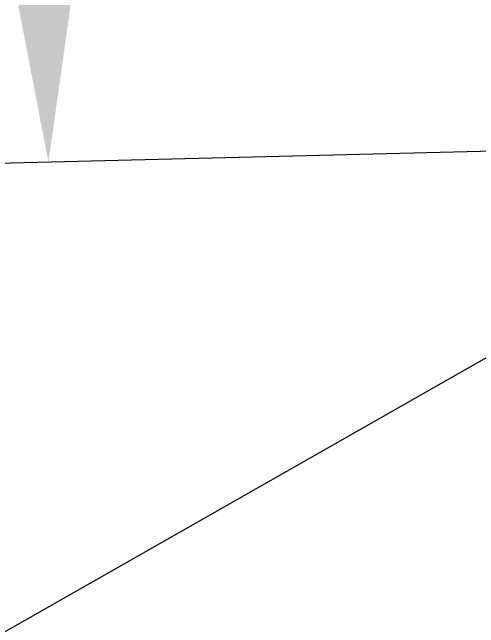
# Model space of a CAD drawing. Header units: metres. Extents: x 180 to 3220, y 13789 to 15035.
# Drawn here: x 763.012 to 764.385, y 14795.989 to 14797.801 of the extents above; entities that cross this region are included whole.
import ezdxf

# ---------------------------------------------------------------- set-up
doc = ezdxf.new("R2010")
doc.units = ezdxf.units.M
doc.header["$MEASUREMENT"] = 0
doc.layers.add('02 Выноски план', color=170, linetype='Continuous')
doc.layers.add('50 Дендроплан (привязки)', color=7, linetype='Continuous')
doc.styles.get("Standard").update_dxf_attribs({"font": 'arial.ttf'})
doc.dimstyles.get("Standard").update_dxf_attribs({"dimtxt": 0.18, "dimasz": 0.18, "dimexe": 0.18, "dimexo": 0.0625, "dimgap": 0.09, "dimtad": 0, "dimtih": 1, "dimtoh": 1, "dimdec": 4, "dimzin": 0, "dimdsep": 46, "dimtxsty": 'Standard', "dimcen": 0.09, "dimadec": 0, "dimazin": 0, "dimtfac": 1, "dimtdec": 4, "dimtofl": 0, "dimtmove": 0, "dimatfit": 3, "dimfxl": 1, "dimtolj": 1, "dimtzin": 0, "dimarcsym": 0})

# ---------------------------------------------------------------- blocks, each defined once
blk = doc.blocks.new('*D91')
at = {"layer": '50 Дендроплан (привязки)', "color": 0, "lineweight": 0, "ltscale": 4}
for p, q in [((763.062, 14898.1888), (760.4485, 14898.1243)), ((760.6408, 14897.6289), (761.865, 14848.0818)), ((763.1059, 14797.8593), (761.8821, 14847.3913)), ((765.5519, 14797.4196), (762.9383, 14797.355))]:
    blk.add_line(p, q, dxfattribs=at)
at = {"layer": '50 Дендроплан (привязки)', "color": 0, "lineweight": 5, "ltscale": 4}
for points in [[(760.7241, 14897.6309), (760.5574, 14897.6268), (760.6284, 14898.1287)], [(763.1892, 14797.8614), (763.0226, 14797.8573), (763.1183, 14797.3595)]]:
    blk.add_solid(points, dxfattribs=at)
at = {"layer": '50 Дендроплан (привязки)', "color": 0, "ltscale": 4, "insert": (761.8735, 14847.7366), "char_height": 0.5, "attachment_point": 5}
blk.add_mtext('\\A1;100.80', dxfattribs=at)

msp = doc.modelspace()

# ---------------------------------------------------------------- linework, layer by layer
at = {"layer": '02 Выноски план', "color": 84, "lineweight": 20}
msp.add_lwpolyline([(762.0647, 14795.4518), (765.543, 14797.4298)], dxfattribs=at)

# ---------------------------------------------------------------- dimensions: what is measured, and where the dimension line sits
at = {"layer": '50 Дендроплан (привязки)', "ltscale": 4}
dim = msp.add_linear_dim(base=(763.1183, 14797.3595), p1=(763.1245, 14898.1904), p2=(765.6144, 14797.4211), angle=271.4154, dimstyle='Standard', override={"dimtxt": 0.5, "dimasz": 0.5, "dimdec": 2, "dimlwd": 0, "dimlwe": 0}, dxfattribs=at)
dim.commit()
dim.dimension.update_dxf_attribs({"geometry": '*D91', "text_midpoint": (761.8735, 14847.7366), "dimtype": 161})

doc.saveas('drawing.dxf')
